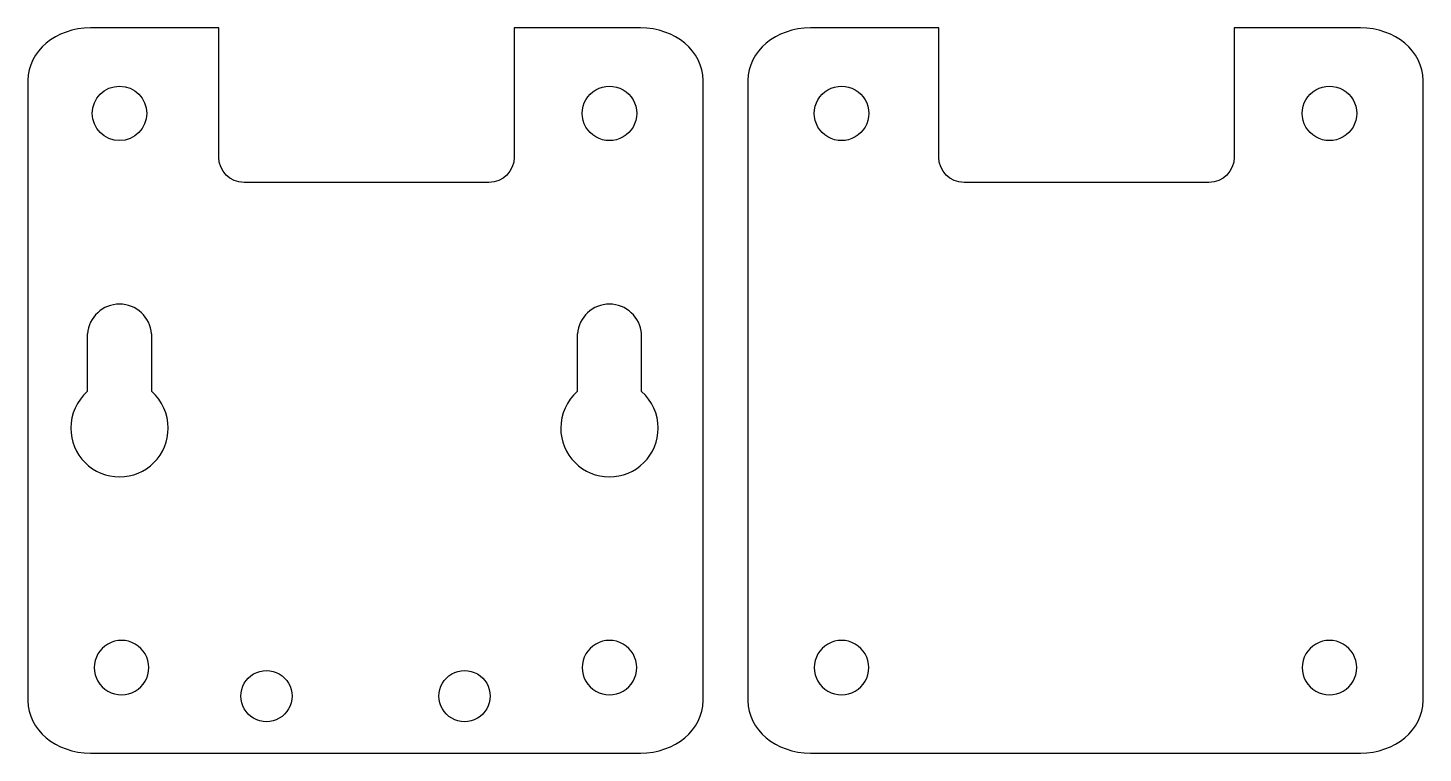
# Model space of a CAD drawing. Extents: x 36.6 to 121.1, y 158.8 to 202.7.
import ezdxf

# ---------------------------------------------------------------- set-up
doc = ezdxf.new("R2010")
doc.units = 0
doc.layers.add('Cut', color=7, linetype='CONTINUOUS')

msp = doc.modelspace()

# ---------------------------------------------------------------- linework, layer by layer
at = {"layer": 'Cut', "color": 1}
for points in [[(48.200623, 202.661723), (40.429004, 202.661723)], [(48.200107, 194.84149), (48.200107, 202.653423)], [(73.7448, 202.661723), (66.099273, 202.661723)], [(66.099789, 202.653423), (66.099789, 194.84149)], [(91.813508, 202.661723), (84.041889, 202.661723)], [(91.812992, 194.84149), (91.812992, 202.653423)], [(117.35769, 202.661723), (109.71216, 202.661723)], [(109.71267, 202.653423), (109.71267, 194.84149)], [(36.636988, 199.486723), (36.636988, 161.93708)], [(77.536816, 161.93708), (77.536816, 199.486723)], [(80.249873, 199.486723), (80.249873, 161.93708)], [(121.1497, 161.93708), (121.1497, 199.486723)], [(64.567065, 193.30825), (49.73283, 193.30825)], [(108.17995, 193.30825), (93.345715, 193.30825)], [(40.429004, 158.76208), (73.7448, 158.76208)], [(84.041889, 158.76208), (117.35769, 158.76208)]]:
    msp.add_lwpolyline(points, dxfattribs=at)
for points in [[(43.836619, 197.488312)], [(73.513701, 197.488312)], [(87.572989, 197.488312)], [(117.12659, 197.488312)], [(43.960101, 163.93549)], [(73.513701, 163.93549)], [(87.572989, 163.93549)], [(117.12659, 163.93549)]]:
    msp.add_lwpolyline(points, close=True, dxfattribs=at)
at = {"layer": 'Cut', "color": 7}
for points in [[(42.186638, 185.94001)], [(71.863719, 185.94001)], [(52.636903, 162.2119)], [(64.636903, 162.2119)]]:
    msp.add_lwpolyline(points, close=True, dxfattribs=at)
for points in [[(40.244068, 184.14063), (40.236868, 184.14063)], [(44.136887, 180.64369), (44.136887, 184.14063), (44.130187, 184.14063)], [(69.921149, 184.14063), (69.913949, 184.14063), (69.913949, 180.64265)], [(73.813968, 180.64369), (73.813968, 184.14063), (73.807268, 184.14063)]]:
    msp.add_lwpolyline(points, dxfattribs=at)
at = {"layer": 'Cut', "color": 1}
for points in [[(40.429004, 202.661723), (38.328186, 202.661726), (36.636988, 201.245689), (36.636988, 199.486723)], [(48.200107, 202.653423), (48.200107, 202.656223), (48.200607, 202.658923), (48.200623, 202.661723)], [(66.099273, 202.661723), (66.099286, 202.658923), (66.099789, 202.656223), (66.099789, 202.653423)], [(77.536816, 199.486723), (77.536816, 201.245689), (75.84562, 202.661723), (73.7448, 202.661723)], [(84.041889, 202.661723), (81.941071, 202.661726), (80.249873, 201.245689), (80.249873, 199.486723)], [(91.812992, 202.653423), (91.812992, 202.656223), (91.813492, 202.658923), (91.813508, 202.661723)], [(109.71216, 202.661723), (109.71217, 202.658923), (109.71267, 202.656223), (109.71267, 202.653423)], [(121.1497, 199.486723), (121.1497, 201.245689), (119.45851, 202.661723), (117.35769, 202.661723)], [(40.536619, 197.488312), (40.536619, 198.399582), (41.275349, 199.138312), (42.186619, 199.138312)], [(42.186619, 199.138312), (43.097889, 199.138312), (43.836619, 198.399582), (43.836619, 197.488312)], [(70.213701, 197.488312), (70.213701, 198.0778), (70.528189, 198.62251), (71.038701, 198.917254)], [(71.038701, 198.917254), (71.549213, 199.211998), (72.178189, 199.211998), (72.688701, 198.917254)], [(72.688701, 198.917254), (73.199213, 198.62251), (73.513701, 198.0778), (73.513701, 197.488312)], [(84.272989, 197.488312), (84.272989, 198.0778), (84.587477, 198.62251), (85.097989, 198.917254)], [(85.097989, 198.917254), (85.608501, 199.211998), (86.237477, 199.211998), (86.747989, 198.917254)], [(86.747989, 198.917254), (87.258501, 198.62251), (87.572989, 198.0778), (87.572989, 197.488312)], [(113.82659, 197.488312), (113.82659, 198.0778), (114.141078, 198.62251), (114.65159, 198.917254)], [(114.65159, 198.917254), (115.162102, 199.211998), (115.791078, 199.211998), (116.30159, 198.917254)], [(116.30159, 198.917254), (116.812102, 198.62251), (117.12659, 198.0778), (117.12659, 197.488312)], [(42.186619, 195.838312), (41.275349, 195.838312), (40.536619, 196.577042), (40.536619, 197.488312)], [(43.836619, 197.488312), (43.836619, 196.577042), (43.097889, 195.838312), (42.186619, 195.838312)], [(71.038701, 196.05937), (70.528189, 196.354114), (70.213701, 196.898824), (70.213701, 197.488312)], [(73.513701, 197.488312), (73.513701, 196.898824), (73.199213, 196.354114), (72.688701, 196.05937)], [(85.097989, 196.05937), (84.587477, 196.354114), (84.272989, 196.898824), (84.272989, 197.488312)], [(87.572989, 197.488312), (87.572989, 196.898824), (87.258501, 196.354114), (86.747989, 196.05937)], [(114.65159, 196.05937), (114.141078, 196.354114), (113.82659, 196.898824), (113.82659, 197.488312)], [(117.12659, 197.488312), (117.12659, 196.898824), (116.812102, 196.354114), (116.30159, 196.05937)], [(72.688701, 196.05937), (72.178189, 195.764626), (71.549213, 195.764626), (71.038701, 196.05937)], [(86.747989, 196.05937), (86.237477, 195.764626), (85.608501, 195.764626), (85.097989, 196.05937)], [(116.30159, 196.05937), (115.791078, 195.764626), (115.162102, 195.764626), (114.65159, 196.05937)], [(49.73283, 193.30825), (48.88351, 193.30825), (48.200107, 193.99217), (48.200107, 194.84149)], [(66.099789, 194.84149), (66.099789, 193.99217), (65.416386, 193.30825), (64.567065, 193.30825)], [(93.345715, 193.30825), (92.496395, 193.30825), (91.812992, 193.99217), (91.812992, 194.84149)], [(109.71267, 194.84149), (109.71267, 193.99217), (109.02927, 193.30825), (108.17995, 193.30825)], [(43.135101, 165.364432), (42.624589, 165.659176), (41.995613, 165.659176), (41.485101, 165.364432)], [(72.688701, 165.364432), (72.178189, 165.659176), (71.549213, 165.659176), (71.038701, 165.364432)], [(86.747989, 165.364432), (86.237477, 165.659176), (85.608501, 165.659176), (85.097989, 165.364432)], [(116.30159, 165.364432), (115.791078, 165.659176), (115.162102, 165.659176), (114.65159, 165.364432)], [(41.485101, 165.364432), (40.974589, 165.069688), (40.660101, 164.524978), (40.660101, 163.93549)], [(43.960101, 163.93549), (43.960101, 164.524978), (43.645613, 165.069688), (43.135101, 165.364432)], [(71.038701, 165.364432), (70.528189, 165.069688), (70.213701, 164.524978), (70.213701, 163.93549)], [(73.513701, 163.93549), (73.513701, 164.524978), (73.199213, 165.069688), (72.688701, 165.364432)], [(85.097989, 165.364432), (84.587477, 165.069688), (84.272989, 164.524978), (84.272989, 163.93549)], [(87.572989, 163.93549), (87.572989, 164.524978), (87.258501, 165.069688), (86.747989, 165.364432)], [(114.65159, 165.364432), (114.141078, 165.069688), (113.82659, 164.524978), (113.82659, 163.93549)], [(117.12659, 163.93549), (117.12659, 164.524978), (116.812102, 165.069688), (116.30159, 165.364432)], [(40.660101, 163.93549), (40.660101, 163.346002), (40.974589, 162.801292), (41.485101, 162.506548)], [(43.135101, 162.506548), (43.645613, 162.801292), (43.960101, 163.346002), (43.960101, 163.93549)], [(70.213701, 163.93549), (70.213701, 163.346002), (70.528189, 162.801292), (71.038701, 162.506548)], [(72.688701, 162.506548), (73.199213, 162.801292), (73.513701, 163.346002), (73.513701, 163.93549)], [(84.272989, 163.93549), (84.272989, 163.346002), (84.587477, 162.801292), (85.097989, 162.506548)], [(86.747989, 162.506548), (87.258501, 162.801292), (87.572989, 163.346002), (87.572989, 163.93549)], [(113.82659, 163.93549), (113.82659, 163.346002), (114.141078, 162.801292), (114.65159, 162.506548)], [(116.30159, 162.506548), (116.812102, 162.801292), (117.12659, 163.346002), (117.12659, 163.93549)], [(41.485101, 162.506548), (41.995613, 162.211804), (42.624589, 162.211804), (43.135101, 162.506548)], [(71.038701, 162.506548), (71.549213, 162.211804), (72.178189, 162.211804), (72.688701, 162.506548)], [(85.097989, 162.506548), (85.608501, 162.211804), (86.237477, 162.211804), (86.747989, 162.506548)], [(114.65159, 162.506548), (115.162102, 162.211804), (115.791078, 162.211804), (116.30159, 162.506548)], [(36.636988, 161.93708), (36.636988, 160.17811), (38.328186, 158.76208), (40.429004, 158.76208)], [(73.7448, 158.76208), (75.84562, 158.76208), (77.536816, 160.17811), (77.536816, 161.93708)], [(80.249873, 161.93708), (80.249873, 160.17811), (81.941071, 158.76208), (84.041889, 158.76208)], [(117.35769, 158.76208), (119.45851, 158.76208), (121.1497, 160.17811), (121.1497, 161.93708)]]:
    msp.add_open_spline(points, degree=3, dxfattribs=at)
at = {"layer": 'Cut', "color": 7}
for points in [[(42.186586, 185.94001), (41.168687, 185.939145), (40.322691, 185.155489), (40.244068, 184.14063)], [(44.130187, 184.14063), (44.051533, 185.155884), (43.204934, 185.939683), (42.186638, 185.94001)], [(71.863667, 185.94001), (70.845768, 185.939145), (69.999772, 185.155489), (69.921149, 184.14063)], [(73.807268, 184.14063), (73.728614, 185.155884), (72.882015, 185.939683), (71.863719, 185.94001)], [(40.236868, 184.14063), (40.236868, 184.14063), (40.236868, 180.64265), (40.236868, 180.64265)], [(40.236868, 180.64265), (39.602255, 180.083841), (39.237946, 179.279576), (39.236412, 178.434)], [(45.136827, 178.434), (45.135722, 179.279857), (44.77158, 180.084547), (44.136887, 180.64369)], [(69.913949, 180.64265), (69.279336, 180.083841), (68.915027, 179.279576), (68.913493, 178.434)], [(74.813908, 178.434), (74.812803, 179.279857), (74.448661, 180.084547), (73.813968, 180.64369)], [(39.236412, 178.434), (39.236359, 177.651541), (39.547167, 176.901114), (40.10045, 176.347832)], [(44.27279, 176.347832), (44.826072, 176.901114), (45.13688, 177.651541), (45.136827, 178.434)], [(68.913493, 178.434), (68.91344, 177.651541), (69.224248, 176.901114), (69.777531, 176.347832)], [(73.949871, 176.347832), (74.503153, 176.901114), (74.813961, 177.651541), (74.813908, 178.434)], [(40.10045, 176.347832), (40.653733, 175.794551), (41.404161, 175.483745), (42.18662, 175.4838)], [(42.18662, 175.4838), (42.969079, 175.483745), (43.719507, 175.794551), (44.27279, 176.347832)], [(69.777531, 176.347832), (70.330814, 175.794551), (71.081242, 175.483745), (71.863701, 175.4838)], [(71.863701, 175.4838), (72.64616, 175.483745), (73.396588, 175.794551), (73.949871, 176.347832)], [(49.536903, 162.2119), (49.536903, 162.765662), (49.832331, 163.277359), (50.311903, 163.554239)], [(50.311903, 163.554239), (50.791475, 163.83112), (51.382331, 163.83112), (51.861903, 163.554239)], [(51.861903, 163.554239), (52.341475, 163.277359), (52.636903, 162.765662), (52.636903, 162.2119)], [(61.536903, 162.2119), (61.536903, 162.765662), (61.832331, 163.277359), (62.311903, 163.554239)], [(62.311903, 163.554239), (62.791475, 163.83112), (63.382331, 163.83112), (63.861903, 163.554239)], [(63.861903, 163.554239), (64.341475, 163.277359), (64.636903, 162.765662), (64.636903, 162.2119)], [(50.311903, 160.869561), (49.832331, 161.146441), (49.536903, 161.658138), (49.536903, 162.2119)], [(52.636903, 162.2119), (52.636903, 161.658138), (52.341475, 161.146441), (51.861903, 160.869561)], [(62.311903, 160.869561), (61.832331, 161.146441), (61.536903, 161.658138), (61.536903, 162.2119)], [(64.636903, 162.2119), (64.636903, 161.658138), (64.341475, 161.146441), (63.861903, 160.869561)], [(51.861903, 160.869561), (51.382331, 160.59268), (50.791475, 160.59268), (50.311903, 160.869561)], [(63.861903, 160.869561), (63.382331, 160.59268), (62.791475, 160.59268), (62.311903, 160.869561)]]:
    msp.add_open_spline(points, degree=3, dxfattribs=at)

doc.saveas('drawing.dxf')
